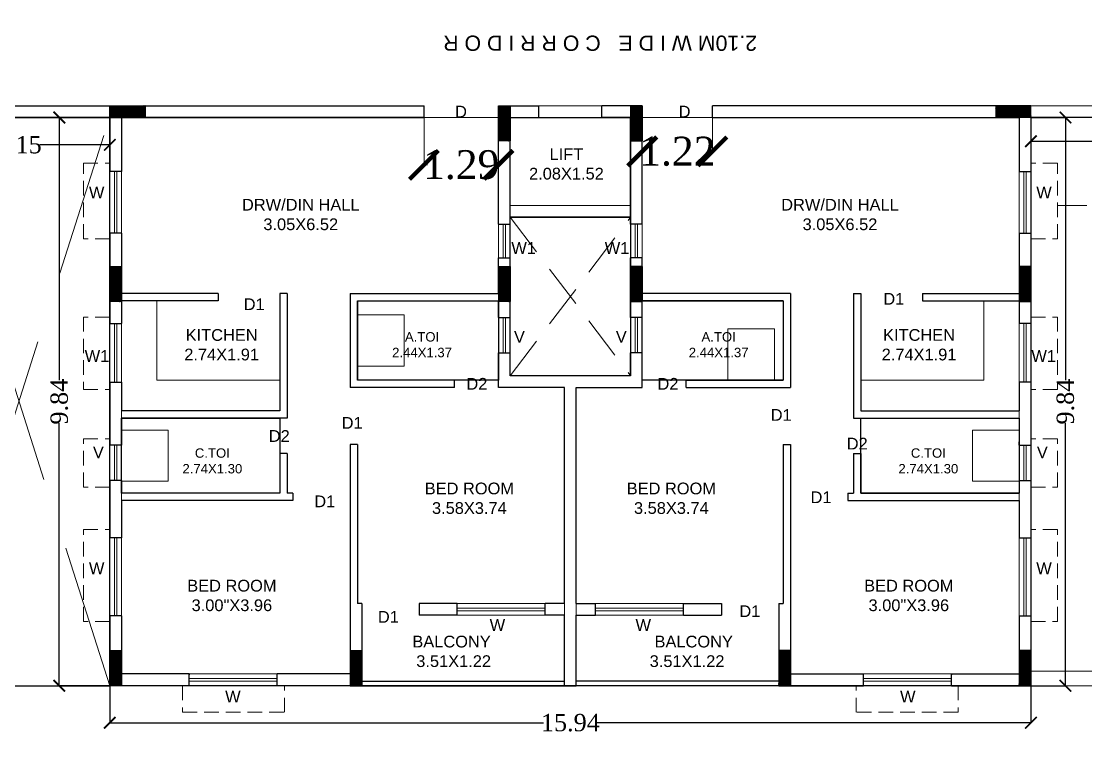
# Model space of a CAD drawing. Header units: metres. Extents: x 0 to 63445, y 32361 to 32804.
# Drawn here: x 63182.83 to 63201.25, y 32585 to 32597.47 of the extents above; entities that cross this region are included whole.
import ezdxf

# ---------------------------------------------------------------- set-up
doc = ezdxf.new("R2010")
doc.units = ezdxf.units.M
doc.header["$MEASUREMENT"] = 0
doc.header["$PDMODE"] = 34
doc.header["$PDSIZE"] = -10
for name, pattern in [('CONTINULUS', [0]), ('DASHED', [0.75, 0.5, -0.25]), ('DASHED2', [0.375, 0.25, -0.125])]:
    doc.linetypes.add(name, pattern=pattern)
doc.layers.get('0').update_dxf_attribs({"lineweight": 25})
doc.layers.add('BLK_1_FLR_5_BATH', color=3, linetype='Continuous', plot=False)
for name, color, linetype, lineweight in [('BLK_1_FLR_5_BLT_UP_AREA', 14, 'DASHED', 9), ('BLK_1_FLR_5_BLT_UP_AREA_DEDUCT', 41, 'DASHED', 9), ('BLK_1_FLR_5_EXIT_WIDTH_DOOR', 7, 'Continuous', 0), ('BLK_1_FLR_5_LIFT_2', 1, 'DASHED', 9), ('BLK_1_FLR_5_UNITFA', 7, 'Continuous', 0), ('BLK_1_FLR_5_WATER_CLOSET', 7, 'Continuous', 0), ('COLUMN', 1, 'Continuous', 30), ('elev', 252, 'Continuous', 20), ('hatch', 251, 'Continuous', 20), ('STEPS', 114, 'Continuous', 20), ('TEXT-2', 65, 'Continuous', 18), ('wall', 7, 'Continuous', 30), ('window', 154, 'Continuous', 9)]:
    doc.layers.add(name, color=color, linetype=linetype, lineweight=lineweight)
doc.layers.add('text', color=65, linetype='Continuous')
doc.styles.add('AutoDCRFont', font='arial.ttf')
doc.styles.get("Standard").update_dxf_attribs({"font": 'arial.ttf', "height": 0.4})
doc.styles.add('TNR', font='times.ttf', dxfattribs={"height": 0.5})
doc.dimstyles.new('ARCHANA', dxfattribs={"dimscale": 0, "dimtxt": 0.5, "dimasz": 0.5, "dimexe": 0, "dimexo": 0, "dimgap": 0, "dimtad": 0, "dimzin": 0, "dimdsep": 46, "dimtxsty": 'TNR', "dimblk": 'ARCHTICK', "dimcen": 0.09, "dimclrd": 36, "dimclre": 36, "dimclrt": 7, "dimadec": 0, "dimazin": 0, "dimtfac": 1, "dimtofl": 0, "dimtmove": 0, "dimatfit": 3, "dimldrblk": 'ARCHTICK', "dimfxl": 1, "dimfrac": 2, "dimtolj": 1, "dimtzin": 0, "dimlwd": -1, "dimlwe": -1, "dimarcsym": 0})

# ---------------------------------------------------------------- blocks, each defined once
blk = doc.blocks.new('A$C7D115503')
at = {"layer": 'COLUMN', "ltscale": 3}
h = blk.add_hatch(dxfattribs=at)
h.set_pattern_fill('ANSI31', color=256, style=0)
h.paths.add_polyline_path([(-14.36, -11.59), (-6.36, -11.59), (-6.36, 12.41), (-14.36, 12.41)])
at = {"layer": 'COLUMN', "ltscale": 0.05}
for p, q in [((-14.36, 12.41), (-6.36, 12.41)), ((-14.36, 12.41), (-14.36, -11.59)), ((-6.36, 12.41), (-6.36, -11.59)), ((-6.36, -11.59), (-14.36, -11.59))]:
    blk.add_line(p, q, dxfattribs=at)
blk = doc.blocks.new('_ArchTick')
at = {"color": 0, "linetype": 'ByBlock', "const_width": 0.15}
blk.add_lwpolyline([(-0.5, -0.5), (0.5, 0.5)], dxfattribs=at)
blk = doc.blocks.new('*D605')
at = {"layer": 'Defpoints', "color": 0, "ltscale": 0.5, "transparency": 16777216}
for p in [(63181.212, 32595.807), (63184.36, 32595.807), (63184.36, 32595.333)]:
    blk.add_point(p, dxfattribs=at)
at = {"layer": 'wall', "color": 36, "ltscale": 0.5, "transparency": 16777216}
for p, q in [((63181.212, 32595.807), (63181.212, 32595.333)), ((63184.36, 32595.807), (63184.36, 32595.333)), ((63181.212, 32595.333), (63182.422, 32595.333)), ((63184.36, 32595.333), (63183.15, 32595.333))]:
    blk.add_line(p, q, dxfattribs=at)
at = {"layer": 'wall', "color": 36, "ltscale": 0.5, "transparency": 16777216, "xscale": 0.2, "yscale": 0.2, "zscale": 0.2, "rotation": 180}
blk.add_blockref('_ArchTick', (63181.212, 32595.333), dxfattribs=at)
at = {"layer": 'wall', "color": 36, "ltscale": 0.5, "transparency": 16777216, "xscale": 0.2, "yscale": 0.2, "zscale": 0.2}
blk.add_blockref('_ArchTick', (63184.36, 32595.333), dxfattribs=at)
at = {"layer": 'wall', "color": 7, "ltscale": 0.5, "transparency": 16777216, "insert": (63182.786, 32595.333), "char_height": 0.5, "attachment_point": 5, "style": 'TNR'}
blk.add_mtext('\\A1;{\\H0.6x;3.15}', dxfattribs=at)
blk = doc.blocks.new('*D606')
at = {"layer": 'Defpoints', "color": 0, "ltscale": 0.5, "transparency": 16777216}
for p in [(63184.36, 32595.807), (63183.487, 32585.968), (63184.36, 32585.968)]:
    blk.add_point(p, dxfattribs=at)
at = {"layer": 'wall', "color": 36, "ltscale": 0.5, "transparency": 16777216}
for p, q in [((63184.36, 32595.807), (63183.487, 32595.807)), ((63183.487, 32595.807), (63183.487, 32591.259)), ((63183.487, 32585.968), (63183.487, 32590.516)), ((63184.36, 32585.968), (63183.487, 32585.968))]:
    blk.add_line(p, q, dxfattribs=at)
at = {"layer": 'wall', "color": 36, "ltscale": 0.5, "transparency": 16777216, "xscale": 0.2, "yscale": 0.2, "zscale": 0.2}
for p, rotation in [((63183.487, 32595.807), 90), ((63183.487, 32585.968), 270)]:
    blk.add_blockref('_ArchTick', p, dxfattribs=dict(at, rotation=rotation))
at = {"layer": 'wall', "color": 7, "ltscale": 0.5, "transparency": 16777216, "insert": (63183.487, 32590.887), "char_height": 0.5, "attachment_point": 5, "rotation": 90, "style": 'TNR'}
blk.add_mtext('\\A1;{\\H0.6x;9.84}', dxfattribs=at)
blk = doc.blocks.new('*D607')
at = {"layer": 'Defpoints', "color": 0, "ltscale": 0.5, "transparency": 16777216}
for p in [(63184.36, 32585.968), (63200.304, 32585.968), (63200.304, 32585.328)]:
    blk.add_point(p, dxfattribs=at)
at = {"layer": 'wall', "color": 36, "ltscale": 0.5, "transparency": 16777216}
for p, q in [((63184.36, 32585.968), (63184.36, 32585.328)), ((63200.304, 32585.968), (63200.304, 32585.328)), ((63184.36, 32585.328), (63191.867, 32585.328)), ((63200.304, 32585.328), (63192.797, 32585.328))]:
    blk.add_line(p, q, dxfattribs=at)
at = {"layer": 'wall', "color": 36, "ltscale": 0.5, "transparency": 16777216, "xscale": 0.2, "yscale": 0.2, "zscale": 0.2, "rotation": 180}
blk.add_blockref('_ArchTick', (63184.36, 32585.328), dxfattribs=at)
at = {"layer": 'wall', "color": 36, "ltscale": 0.5, "transparency": 16777216, "xscale": 0.2, "yscale": 0.2, "zscale": 0.2}
blk.add_blockref('_ArchTick', (63200.304, 32585.328), dxfattribs=at)
at = {"layer": 'wall', "color": 7, "ltscale": 0.5, "transparency": 16777216, "insert": (63192.332, 32585.328), "char_height": 0.5, "attachment_point": 5, "style": 'TNR'}
blk.add_mtext('\\A1;{\\H0.6x;15.94}', dxfattribs=at)
blk = doc.blocks.new('*D608')
at = {"layer": 'Defpoints', "color": 0, "ltscale": 0.5, "transparency": 16777216}
for p in [(63200.304, 32595.807), (63200.902, 32595.807), (63200.304, 32585.969)]:
    blk.add_point(p, dxfattribs=at)
at = {"layer": 'wall', "color": 36, "ltscale": 0.5, "transparency": 16777216}
for p, q in [((63200.304, 32595.807), (63200.902, 32595.807)), ((63200.902, 32595.807), (63200.902, 32591.259)), ((63200.902, 32585.969), (63200.902, 32590.517)), ((63200.304, 32585.969), (63200.902, 32585.969))]:
    blk.add_line(p, q, dxfattribs=at)
at = {"layer": 'wall', "color": 36, "ltscale": 0.5, "transparency": 16777216, "xscale": 0.2, "yscale": 0.2, "zscale": 0.2}
for p, rotation in [((63200.902, 32595.807), 90), ((63200.902, 32585.969), 270)]:
    blk.add_blockref('_ArchTick', p, dxfattribs=dict(at, rotation=rotation))
at = {"layer": 'wall', "color": 7, "ltscale": 0.5, "transparency": 16777216, "insert": (63200.902, 32590.888), "char_height": 0.5, "attachment_point": 5, "rotation": 90, "style": 'TNR'}
blk.add_mtext('\\A1;{\\H0.6x;9.84}', dxfattribs=at)
blk = doc.blocks.new('*D609')
at = {"layer": 'Defpoints', "color": 0, "ltscale": 0.5, "transparency": 16777216}
for p in [(63200.304, 32595.807), (63203.75, 32595.807), (63200.304, 32595.395)]:
    blk.add_point(p, dxfattribs=at)
at = {"layer": 'wall', "color": 36, "ltscale": 0.5, "transparency": 16777216}
for p, q in [((63200.304, 32595.807), (63200.304, 32595.395)), ((63203.75, 32595.807), (63203.75, 32595.395)), ((63200.304, 32595.395), (63201.663, 32595.395)), ((63203.75, 32595.395), (63202.391, 32595.395))]:
    blk.add_line(p, q, dxfattribs=at)
at = {"layer": 'wall', "color": 36, "ltscale": 0.5, "transparency": 16777216, "xscale": 0.2, "yscale": 0.2, "zscale": 0.2, "rotation": 180}
blk.add_blockref('_ArchTick', (63200.304, 32595.395), dxfattribs=at)
at = {"layer": 'wall', "color": 36, "ltscale": 0.5, "transparency": 16777216, "xscale": 0.2, "yscale": 0.2, "zscale": 0.2}
blk.add_blockref('_ArchTick', (63203.75, 32595.395), dxfattribs=at)
at = {"layer": 'wall', "color": 7, "ltscale": 0.5, "transparency": 16777216, "insert": (63202.027, 32595.395), "char_height": 0.5, "attachment_point": 5, "style": 'TNR'}
blk.add_mtext('\\A1;{\\H0.6x;3.45}', dxfattribs=at)
blk = doc.blocks.new('*D958')
at = {"layer": 'BLK_1_FLR_5_EXIT_WIDTH_DOOR', "color": 36, "ltscale": 0.5, "transparency": 16777216}
for p, q in [((63189.799, 32596.01), (63189.799, 32594.986)), ((63191.088, 32596.01), (63191.088, 32594.986)), ((63189.799, 32594.986), (63189.857, 32594.986)), ((63191.088, 32594.986), (63191.03, 32594.986))]:
    blk.add_line(p, q, dxfattribs=at)
at = {"layer": 'Defpoints', "color": 0, "ltscale": 0.5, "transparency": 16777216}
for p in [(63189.799, 32596.01), (63191.088, 32596.01), (63191.088, 32594.986)]:
    blk.add_point(p, dxfattribs=at)
at = {"layer": 'BLK_1_FLR_5_EXIT_WIDTH_DOOR', "color": 36, "ltscale": 0.5, "transparency": 16777216, "xscale": 0.5, "yscale": 0.5, "zscale": 0.5, "rotation": 180}
blk.add_blockref('_ArchTick', (63189.799, 32594.986), dxfattribs=at)
at = {"layer": 'BLK_1_FLR_5_EXIT_WIDTH_DOOR', "color": 36, "ltscale": 0.5, "transparency": 16777216, "xscale": 0.5, "yscale": 0.5, "zscale": 0.5}
blk.add_blockref('_ArchTick', (63191.088, 32594.986), dxfattribs=at)
at = {"layer": 'BLK_1_FLR_5_EXIT_WIDTH_DOOR', "color": 7, "ltscale": 0.5, "transparency": 16777216, "insert": (63190.443, 32594.986), "char_height": 0.5, "attachment_point": 5, "style": 'TNR'}
blk.add_mtext('\\A1;1.29', dxfattribs=at)
blk = doc.blocks.new('*D1030')
at = {"layer": 'BLK_1_FLR_5_EXIT_WIDTH_DOOR', "color": 36, "ltscale": 0.5, "transparency": 16777216}
for p, q in [((63193.577, 32596.01), (63193.577, 32595.219)), ((63194.792, 32596.01), (63194.792, 32595.219)), ((63193.577, 32595.219), (63193.597, 32595.219)), ((63194.792, 32595.219), (63194.772, 32595.219))]:
    blk.add_line(p, q, dxfattribs=at)
at = {"layer": 'Defpoints', "color": 0, "ltscale": 0.5, "transparency": 16777216}
for p in [(63193.577, 32596.01), (63194.792, 32596.01), (63194.792, 32595.219)]:
    blk.add_point(p, dxfattribs=at)
at = {"layer": 'BLK_1_FLR_5_EXIT_WIDTH_DOOR', "color": 36, "ltscale": 0.5, "transparency": 16777216, "xscale": 0.5, "yscale": 0.5, "zscale": 0.5, "rotation": 180}
blk.add_blockref('_ArchTick', (63193.577, 32595.219), dxfattribs=at)
at = {"layer": 'BLK_1_FLR_5_EXIT_WIDTH_DOOR', "color": 36, "ltscale": 0.5, "transparency": 16777216, "xscale": 0.5, "yscale": 0.5, "zscale": 0.5}
blk.add_blockref('_ArchTick', (63194.792, 32595.219), dxfattribs=at)
at = {"layer": 'BLK_1_FLR_5_EXIT_WIDTH_DOOR', "color": 7, "ltscale": 0.5, "transparency": 16777216, "insert": (63194.184, 32595.219), "char_height": 0.5, "attachment_point": 5, "style": 'TNR'}
blk.add_mtext('\\A1;1.22', dxfattribs=at)

msp = doc.modelspace()

# ---------------------------------------------------------------- linework, layer by layer
at = {"layer": 'BLK_1_FLR_5_BATH', "color": 3}
for points in [[(63191.0875, 32591.26), (63188.649, 32591.26), (63188.649, 32592.6317), (63191.0875, 32592.6317)], [(63196.0152, 32591.26), (63193.5767, 32591.26), (63193.5767, 32592.6317), (63196.0152, 32592.6317)], [(63187.3028, 32589.3018), (63184.5633, 32589.3018), (63184.5633, 32590.5984), (63187.3028, 32590.5984)], [(63200.101, 32589.3018), (63197.3615, 32589.3018), (63197.3615, 32590.5984), (63200.101, 32590.5984)]]:
    msp.add_lwpolyline(points, close=True, dxfattribs=at)
at = {"layer": 'BLK_1_FLR_5_BLT_UP_AREA', "color": 14, "linetype": 'CONTINULUS', "ltscale": 0.05}
msp.add_lwpolyline([(63233.1569, 32608.1855), (63170.8973, 32608.1855), (63170.8973, 32606.5767), (63170.2876, 32606.5767), (63170.2876, 32604.7267), (63169.778, 32604.7267), (63169.778, 32604.7267), (63169.778, 32598.2961), (63170.8973, 32598.2961), (63170.8973, 32595.8576), (63169.778, 32595.8576), (63169.778, 32589.4269), (63170.2876, 32589.4269), (63170.2876, 32587.5769), (63170.8973, 32587.5769), (63170.8973, 32585.9681), (63233.1569, 32585.9681)], dxfattribs=at)
at = {"layer": 'BLK_1_FLR_5_BLT_UP_AREA_DEDUCT', "color": 14, "linetype": 'Continuous'}
for points in [[(63184.3601, 32585.9681), (63181.2116, 32585.9681), (63181.2116, 32595.8068), (63184.3601, 32595.8068)], [(63191.2907, 32595.8068), (63193.3736, 32595.8068), (63193.3736, 32594.2827), (63191.2907, 32594.2827)], [(63203.7499, 32585.9681), (63200.3042, 32585.9692), (63200.3042, 32595.8068), (63203.7499, 32595.8068)], [(63193.3736, 32594.0795), (63191.2907, 32594.0795), (63191.2907, 32591.3363), (63193.3736, 32591.3363)]]:
    msp.add_lwpolyline(points, close=True, dxfattribs=at)
at = {"layer": 'BLK_1_FLR_5_LIFT_2', "color": 1, "linetype": 'CONTINULUS', "ltscale": 0.05}
msp.add_lwpolyline([(63193.3736, 32595.8068), (63191.2907, 32595.8068), (63191.2907, 32594.2827), (63193.3736, 32594.2827)], close=True, dxfattribs=at)
at = {"layer": 'BLK_1_FLR_5_UNITFA', "color": 3, "ltscale": 0.5}
for points in [[(63192.2305, 32586.0454), (63192.2305, 32591.133), (63191.0875, 32591.133), (63191.0875, 32595.8068), (63184.5633, 32595.8068), (63184.5633, 32586.1724), (63188.5982, 32586.1724), (63188.5982, 32586.0454), (63192.2305, 32586.0454)], [(63192.4338, 32586.0454), (63192.4338, 32591.133), (63193.5768, 32591.133), (63193.5768, 32595.8068), (63200.101, 32595.8068), (63200.101, 32586.1724), (63196.0661, 32586.1724), (63196.0661, 32586.0454), (63192.4338, 32586.0454)]]:
    msp.add_lwpolyline(points, close=True, dxfattribs=at)
at = {"layer": 'BLK_1_FLR_5_WATER_CLOSET', "color": 3}
for points in [[(63189.4577, 32591.5034), (63188.649, 32591.5034), (63188.649, 32592.3883), (63189.4577, 32592.3883)], [(63195.8683, 32591.26), (63195.0596, 32591.26), (63195.0596, 32592.145), (63195.8683, 32592.145)], [(63185.372, 32589.5076), (63184.5633, 32589.5076), (63184.5633, 32590.3926), (63185.372, 32590.3926)], [(63200.101, 32589.5076), (63199.2923, 32589.5076), (63199.2923, 32590.3926), (63200.101, 32590.3926)]]:
    msp.add_lwpolyline(points, close=True, dxfattribs=at)
at = {"layer": 'elev', "linetype": 'DASHED2', "ltscale": 3}
for p, q in [((63191.2907, 32591.3363), (63193.3736, 32594.0795)), ((63191.2907, 32594.0795), (63193.3736, 32591.3363))]:
    msp.add_line(p, q, dxfattribs=at)
at = {"layer": 'elev', "ltscale": 0.05}
for p, q in [((63185.1729, 32592.6317), (63185.1729, 32591.26)), ((63199.4914, 32592.6317), (63199.4914, 32591.26)), ((63187.3028, 32591.26), (63185.1729, 32591.26)), ((63197.3615, 32591.26), (63199.4914, 32591.26))]:
    msp.add_line(p, q, dxfattribs=at)
at = {"layer": 'hatch'}
for p, q in [((63191.786, 32596.01), (63193.0053, 32596.01)), ((63191.786, 32595.8068), (63193.0053, 32595.8068))]:
    msp.add_line(p, q, dxfattribs=at)
at = {"layer": 'hatch', "linetype": 'DASHED2', "ltscale": 10}
for p, q in [((63181.2116, 32585.9681), (63184.3601, 32595.8068)), ((63184.3601, 32585.9692), (63181.2116, 32595.8068))]:
    msp.add_line(p, q, dxfattribs=at)
at = {"layer": 'STEPS'}
for p, q in [((63203.7499, 32596.01), (63200.3042, 32596.01)), ((63203.7499, 32595.8068), (63200.3042, 32595.8068)), ((63201.2745, 32594.2827), (63200.7614, 32594.2827)), ((63200.3042, 32586.2232), (63203.7499, 32586.2232)), ((63200.3042, 32585.9692), (63203.7499, 32585.9692))]:
    msp.add_line(p, q, dxfattribs=at)
at = {"layer": 'wall'}
for p, q in [((63181.2116, 32596.01), (63189.7994, 32596.01)), ((63191.0875, 32596.01), (63191.786, 32596.01)), ((63191.786, 32595.8068), (63191.786, 32596.01)), ((63193.5768, 32596.01), (63192.8783, 32596.01)), ((63192.8783, 32595.8068), (63192.8783, 32596.01)), ((63181.2116, 32595.8068), (63189.7994, 32595.8068)), ((63191.2907, 32595.8068), (63191.786, 32595.8068)), ((63193.3736, 32595.8068), (63192.8783, 32595.8068)), ((63191.2907, 32594.0795), (63193.3736, 32594.0795)), ((63191.2907, 32594.0795), (63193.3736, 32594.0795)), ((63181.2116, 32585.9681), (63184.3601, 32585.9681))]:
    msp.add_line(p, q, dxfattribs=at)
at = {"layer": 'wall', "ltscale": 0.05}
for p, q in [((63189.7994, 32595.8068), (63189.7994, 32596.01)), ((63191.0875, 32593.9612), (63191.0875, 32596.01)), ((63193.5768, 32593.9612), (63193.5768, 32596.01)), ((63194.7922, 32595.8068), (63194.7922, 32596.01)), ((63184.3601, 32595.8068), (63184.3601, 32594.8688)), ((63184.5633, 32595.8068), (63184.5633, 32594.8688)), ((63189.7994, 32595.8068), (63184.5633, 32595.8068)), ((63191.2907, 32594.0795), (63191.2907, 32595.8068)), ((63193.3736, 32594.0795), (63193.3736, 32595.8068)), ((63194.7922, 32595.8068), (63200.101, 32595.8068)), ((63200.101, 32595.8068), (63200.101, 32594.8688)), ((63200.3042, 32595.8068), (63200.3042, 32594.8688)), ((63191.2907, 32593.9612), (63191.2907, 32594.0795)), ((63193.3736, 32593.9612), (63193.3736, 32594.0795)), ((63184.3601, 32593.8019), (63184.3601, 32592.2382)), ((63184.5633, 32593.8019), (63184.5633, 32592.7587)), ((63200.101, 32593.8019), (63200.101, 32592.7587)), ((63200.3042, 32593.8019), (63200.3042, 32592.2382)), ((63191.0875, 32592.7587), (63191.0875, 32593.3769)), ((63191.2907, 32592.344), (63191.2907, 32593.3769)), ((63193.3736, 32592.344), (63193.3736, 32593.3769)), ((63193.5768, 32592.7587), (63193.5768, 32593.3769)), ((63186.236, 32592.7587), (63184.5633, 32592.7587)), ((63186.236, 32592.7587), (63186.236, 32592.6317)), ((63187.3028, 32592.7587), (63187.3028, 32590.7254)), ((63187.4298, 32592.7587), (63187.3028, 32592.7587)), ((63187.4298, 32592.7587), (63187.4298, 32590.5984)), ((63188.522, 32592.7587), (63188.522, 32591.133)), ((63188.522, 32592.7587), (63191.0875, 32592.7587)), ((63196.1423, 32592.7587), (63193.5768, 32592.7587)), ((63196.1423, 32592.7587), (63196.1423, 32591.133)), ((63197.2345, 32592.7587), (63197.2345, 32590.5984)), ((63197.2345, 32592.7587), (63197.3615, 32592.7587)), ((63197.3615, 32592.7587), (63197.3615, 32590.7254)), ((63198.4283, 32592.7587), (63198.4283, 32592.6317)), ((63198.4283, 32592.7587), (63200.101, 32592.7587)), ((63184.5633, 32592.6317), (63184.5633, 32592.2382)), ((63186.236, 32592.6317), (63184.5633, 32592.6317)), ((63188.649, 32592.6317), (63188.649, 32591.26)), ((63188.649, 32592.6317), (63191.0875, 32592.6317)), ((63191.0875, 32592.344), (63191.0875, 32592.6317)), ((63196.0153, 32592.6317), (63193.5768, 32592.6317)), ((63193.5768, 32592.344), (63193.5768, 32592.6317)), ((63196.0153, 32592.6317), (63196.0153, 32591.26)), ((63198.4283, 32592.6317), (63200.101, 32592.6317)), ((63200.101, 32592.6317), (63200.101, 32592.2382)), ((63191.0875, 32591.133), (63191.0875, 32591.7343)), ((63191.2907, 32591.3363), (63191.2907, 32591.7343)), ((63193.3736, 32591.3363), (63193.3736, 32591.7343)), ((63193.5768, 32591.133), (63193.5768, 32591.7343)), ((63184.3601, 32591.2222), (63184.3601, 32590.1334)), ((63184.5633, 32591.2222), (63184.5633, 32590.7254)), ((63190.3255, 32591.26), (63188.649, 32591.26)), ((63190.3255, 32591.133), (63190.3255, 32591.26)), ((63193.3736, 32591.3363), (63191.2907, 32591.3363)), ((63194.3388, 32591.26), (63196.0153, 32591.26)), ((63194.3388, 32591.133), (63194.3388, 32591.26)), ((63200.101, 32591.2222), (63200.101, 32590.7254)), ((63200.3042, 32591.2222), (63200.3042, 32590.1334)), ((63190.3255, 32591.133), (63188.522, 32591.133)), ((63192.2305, 32591.133), (63191.0875, 32591.133)), ((63192.2305, 32587.3916), (63192.2305, 32591.133)), ((63192.2305, 32587.3916), (63192.2305, 32591.133)), ((63192.4338, 32591.133), (63193.5768, 32591.133)), ((63192.4338, 32587.3916), (63192.4338, 32591.133)), ((63192.4338, 32587.3916), (63192.4338, 32591.133)), ((63194.3388, 32591.133), (63196.1423, 32591.133)), ((63187.3028, 32590.7254), (63184.5633, 32590.7254)), ((63197.3615, 32590.7254), (63200.101, 32590.7254)), ((63184.5633, 32590.5984), (63184.5633, 32590.1334)), ((63187.4298, 32590.5984), (63184.5633, 32590.5984)), ((63197.2345, 32590.5984), (63200.101, 32590.5984)), ((63200.101, 32590.5984), (63200.101, 32590.1334)), ((63188.649, 32590.1424), (63188.522, 32590.1424)), ((63188.649, 32590.1424), (63188.522, 32590.1424)), ((63188.522, 32590.1424), (63188.522, 32586.5788)), ((63188.649, 32590.1424), (63188.649, 32587.3916)), ((63196.0153, 32590.1424), (63196.1423, 32590.1424)), ((63196.0153, 32590.1424), (63196.1423, 32590.1424)), ((63196.0153, 32590.1424), (63196.0153, 32587.3916)), ((63196.1423, 32590.1424), (63196.1423, 32586.5788)), ((63187.4298, 32589.9888), (63187.3028, 32589.9888)), ((63187.3028, 32589.9888), (63187.3028, 32589.3018)), ((63187.4298, 32589.9888), (63187.4298, 32589.3018)), ((63197.2345, 32589.9888), (63197.3615, 32589.9888)), ((63197.2345, 32589.9888), (63197.2345, 32589.3018)), ((63197.3615, 32589.9888), (63197.3615, 32589.3018)), ((63184.3601, 32589.5237), (63184.3601, 32588.5303)), ((63184.5633, 32589.5237), (63184.5633, 32589.3018)), ((63200.101, 32589.5237), (63200.101, 32589.3018)), ((63200.3042, 32589.5237), (63200.3042, 32588.5303)), ((63187.3028, 32589.3018), (63184.5633, 32589.3018)), ((63187.3028, 32589.3018), (63184.5633, 32589.3018)), ((63184.5633, 32589.1748), (63184.5633, 32588.5303)), ((63187.4298, 32589.1748), (63184.5633, 32589.1748)), ((63187.5314, 32589.1748), (63184.5633, 32589.1748)), ((63187.5314, 32589.3018), (63187.4298, 32589.3018)), ((63187.5314, 32589.3018), (63187.5314, 32589.1748)), ((63197.1329, 32589.3018), (63197.2345, 32589.3018)), ((63197.1329, 32589.3018), (63197.1329, 32589.1748)), ((63197.1329, 32589.1748), (63200.101, 32589.1748)), ((63197.2345, 32589.1748), (63200.101, 32589.1748)), ((63197.3615, 32589.3018), (63200.101, 32589.3018)), ((63197.3615, 32589.3018), (63200.101, 32589.3018)), ((63200.101, 32589.1748), (63200.101, 32588.5303)), ((63188.7252, 32587.3916), (63188.649, 32587.3916)), ((63188.7252, 32587.3916), (63188.7252, 32586.5788)), ((63190.3718, 32587.3916), (63189.7159, 32587.3916)), ((63189.7159, 32587.3916), (63189.7159, 32587.1884)), ((63192.2305, 32587.3916), (63191.8958, 32587.3916)), ((63192.4338, 32587.3916), (63192.7685, 32587.3916)), ((63194.2925, 32587.3916), (63194.9484, 32587.3916)), ((63194.9484, 32587.3916), (63194.9484, 32587.1884)), ((63195.9391, 32587.3916), (63196.0153, 32587.3916)), ((63195.9391, 32587.3916), (63195.9391, 32586.5788)), ((63184.3601, 32587.1766), (63184.3601, 32585.9692)), ((63184.5633, 32587.1766), (63184.5633, 32586.1724)), ((63190.3718, 32587.1884), (63189.7159, 32587.1884)), ((63192.2305, 32587.1884), (63191.8958, 32587.1884)), ((63192.2305, 32585.9692), (63192.2305, 32587.1884)), ((63192.2305, 32585.9692), (63192.2305, 32587.1884)), ((63192.4338, 32587.1884), (63192.7685, 32587.1884)), ((63192.4338, 32585.9692), (63192.4338, 32587.1884)), ((63192.4338, 32585.9692), (63192.4338, 32587.1884)), ((63194.2925, 32587.1884), (63194.9484, 32587.1884)), ((63200.101, 32587.1766), (63200.101, 32586.1724)), ((63200.3042, 32587.1766), (63200.3042, 32585.9692)), ((63188.522, 32586.5788), (63188.522, 32585.9692)), ((63188.5982, 32586.5788), (63188.5982, 32586.0454)), ((63196.0661, 32586.5788), (63196.0661, 32586.0454)), ((63196.1423, 32586.5788), (63196.1423, 32585.9692)), ((63185.7358, 32586.1724), (63184.5633, 32586.1724)), ((63185.7358, 32586.1724), (63185.7358, 32586.1597)), ((63188.522, 32586.1724), (63187.2598, 32586.1724)), ((63188.5982, 32586.0454), (63192.2305, 32586.0454)), ((63196.0661, 32586.0454), (63192.4338, 32586.0454)), ((63196.1423, 32586.1724), (63197.4045, 32586.1724)), ((63198.9285, 32586.1724), (63200.101, 32586.1724)), ((63198.9285, 32586.1724), (63198.9285, 32586.1597)), ((63185.7358, 32585.9692), (63184.3601, 32585.9692)), ((63188.522, 32585.9692), (63187.2598, 32585.9692)), ((63188.522, 32585.9692), (63192.2305, 32585.9692)), ((63192.2305, 32585.9692), (63192.4338, 32585.9692)), ((63192.4338, 32585.9692), (63192.2305, 32585.9692)), ((63192.4338, 32585.9692), (63192.2305, 32585.9692)), ((63192.2305, 32585.9692), (63192.4338, 32585.9692)), ((63196.1423, 32585.9692), (63192.4338, 32585.9692)), ((63196.1423, 32585.9692), (63197.4045, 32585.9692)), ((63198.9285, 32585.9692), (63200.3042, 32585.9692))]:
    msp.add_line(p, q, dxfattribs=at)
at = {"layer": 'wall', "ltscale": 0.5}
msp.add_line((63199.6946, 32596.01), (63194.7922, 32596.01), dxfattribs=at)
at = {"layer": 'wall', "ltscale": 3}
for p, q in [((63184.5633, 32594.8688), (63184.3601, 32594.8688)), ((63200.101, 32594.8688), (63200.3042, 32594.8688)), ((63191.0875, 32593.9612), (63191.2907, 32593.9612)), ((63193.5768, 32593.9612), (63193.3736, 32593.9612)), ((63184.5633, 32593.8019), (63184.3601, 32593.8019)), ((63200.101, 32593.8019), (63200.3042, 32593.8019)), ((63191.0875, 32593.3769), (63191.2907, 32593.3769)), ((63193.5768, 32593.3769), (63193.3736, 32593.3769)), ((63191.0875, 32592.344), (63191.2907, 32592.344)), ((63193.5768, 32592.344), (63193.3736, 32592.344)), ((63184.3601, 32592.2382), (63184.5633, 32592.2382)), ((63200.3042, 32592.2382), (63200.101, 32592.2382)), ((63191.0875, 32591.7343), (63191.2907, 32591.7343)), ((63193.5768, 32591.7343), (63193.3736, 32591.7343)), ((63184.3601, 32591.2222), (63184.5633, 32591.2222)), ((63200.3042, 32591.2222), (63200.101, 32591.2222)), ((63184.5633, 32590.1334), (63184.3601, 32590.1334)), ((63200.101, 32590.1334), (63200.3042, 32590.1334)), ((63184.5633, 32589.5237), (63184.3601, 32589.5237)), ((63200.101, 32589.5237), (63200.3042, 32589.5237)), ((63184.5633, 32588.5303), (63184.3601, 32588.5303)), ((63200.101, 32588.5303), (63200.3042, 32588.5303)), ((63190.3718, 32587.1884), (63190.3718, 32587.3916)), ((63191.8958, 32587.1884), (63191.8958, 32587.3916)), ((63192.7685, 32587.1884), (63192.7685, 32587.3916)), ((63194.2925, 32587.1884), (63194.2925, 32587.3916)), ((63184.5633, 32587.1766), (63184.3601, 32587.1766)), ((63200.101, 32587.1766), (63200.3042, 32587.1766)), ((63185.7358, 32585.9692), (63185.7358, 32586.1724)), ((63187.2598, 32585.9692), (63187.2598, 32586.1724)), ((63197.4045, 32585.9692), (63197.4045, 32586.1724)), ((63198.9285, 32585.9692), (63198.9285, 32586.1724))]:
    msp.add_line(p, q, dxfattribs=at)
at = {"layer": 'wall', "ltscale": 0.1}
for p, q in [((63191.0875, 32592.344), (63191.0875, 32592.4017)), ((63193.5768, 32592.344), (63193.5768, 32592.4017)), ((63184.5633, 32590.1334), (63184.5633, 32590.1911)), ((63200.101, 32590.1334), (63200.101, 32590.1911))]:
    msp.add_line(p, q, dxfattribs=at)
at = {"layer": 'wall', "ltscale": 0.5}
msp.add_lwpolyline([(63203.7499, 32595.8068), (63200.3042, 32595.8068), (63200.3042, 32585.9681), (63184.3601, 32585.9681), (63184.3601, 32595.8068), (63181.2116, 32595.8068)], dxfattribs=at)
for points in [[(63191.2907, 32595.8068), (63193.3736, 32595.8068), (63193.3736, 32594.0795), (63191.2907, 32594.0795)], [(63191.2907, 32594.0795), (63193.3736, 32594.0795), (63193.3736, 32591.3363), (63191.2907, 32591.3363)]]:
    msp.add_lwpolyline(points, close=True, dxfattribs=at)
at = {"layer": 'window'}
for p, q in [((63184.3601, 32594.8635), (63184.3601, 32593.8028)), ((63184.4401, 32594.8635), (63184.4401, 32593.8028)), ((63184.4834, 32594.8635), (63184.4834, 32593.8028)), ((63184.5633, 32594.8688), (63184.5633, 32593.8019)), ((63200.101, 32594.8688), (63200.101, 32593.8019)), ((63200.1809, 32594.8635), (63200.1809, 32593.8028)), ((63200.2242, 32594.8635), (63200.2243, 32593.8028)), ((63200.3042, 32594.8635), (63200.3042, 32593.8028)), ((63191.0875, 32593.9612), (63191.0875, 32593.3779)), ((63191.1675, 32593.9559), (63191.1675, 32593.3779)), ((63191.2108, 32593.9559), (63191.2108, 32593.3779)), ((63191.2907, 32593.9559), (63191.2907, 32593.3779)), ((63193.3736, 32593.9559), (63193.3736, 32593.3779)), ((63193.4535, 32593.9559), (63193.4535, 32593.3779)), ((63193.4968, 32593.9559), (63193.4968, 32593.3779)), ((63193.5768, 32593.9612), (63193.5768, 32593.3779)), ((63191.0875, 32592.344), (63191.0875, 32592.3439)), ((63191.0875, 32592.344), (63191.0875, 32591.7353)), ((63191.1675, 32592.344), (63191.1675, 32591.7353)), ((63191.2108, 32592.344), (63191.2108, 32591.7353)), ((63191.2907, 32592.344), (63191.2907, 32591.7353)), ((63193.3736, 32592.344), (63193.3736, 32591.7353)), ((63193.4535, 32592.344), (63193.4535, 32591.7353)), ((63193.4968, 32592.344), (63193.4968, 32591.7353)), ((63193.5768, 32592.344), (63193.5768, 32592.3439)), ((63193.5768, 32592.344), (63193.5768, 32591.7353)), ((63184.3601, 32591.2222), (63184.3601, 32592.2382)), ((63184.4401, 32591.2222), (63184.4401, 32592.2382)), ((63184.4834, 32591.2222), (63184.4834, 32592.2382)), ((63184.5633, 32591.2222), (63184.5633, 32592.2382)), ((63200.101, 32591.2222), (63200.101, 32592.2382)), ((63200.1809, 32591.2222), (63200.1809, 32592.2382)), ((63200.2242, 32591.2222), (63200.2242, 32592.2382)), ((63200.3042, 32591.2222), (63200.3042, 32592.2382)), ((63191.0875, 32591.7353), (63191.0875, 32591.7343)), ((63191.1675, 32591.7353), (63191.1675, 32591.7343)), ((63191.2108, 32591.7353), (63191.2108, 32591.7343)), ((63191.2907, 32591.7353), (63191.2907, 32591.7343)), ((63193.3736, 32591.7353), (63193.3736, 32591.7343)), ((63193.4535, 32591.7353), (63193.4535, 32591.7343)), ((63193.4968, 32591.7353), (63193.4968, 32591.7343)), ((63193.5768, 32591.7353), (63193.5768, 32591.7343)), ((63184.3601, 32590.1334), (63184.3602, 32589.5237)), ((63184.44, 32590.1334), (63184.4401, 32589.5237)), ((63184.4833, 32590.1334), (63184.4834, 32589.5237)), ((63184.5633, 32590.1334), (63184.5634, 32589.5237)), ((63200.101, 32590.1334), (63200.1009, 32589.5237)), ((63200.181, 32590.1334), (63200.1809, 32589.5237)), ((63200.2243, 32590.1334), (63200.2243, 32589.5237)), ((63200.3042, 32590.1334), (63200.3041, 32589.5237)), ((63184.3601, 32589.5247), (63184.3601, 32589.5237)), ((63184.44, 32589.5247), (63184.44, 32589.5237)), ((63184.4833, 32589.5247), (63184.4833, 32589.5237)), ((63184.5633, 32589.5247), (63184.5633, 32589.5237)), ((63200.101, 32589.5247), (63200.101, 32589.5237)), ((63200.181, 32589.5247), (63200.181, 32589.5237)), ((63200.2243, 32589.5247), (63200.2243, 32589.5237)), ((63200.3042, 32589.5247), (63200.3042, 32589.5237)), ((63184.3601, 32588.5303), (63184.3601, 32587.1766)), ((63184.4401, 32588.5303), (63184.4401, 32587.1766)), ((63184.4834, 32588.5303), (63184.4834, 32587.1766)), ((63184.5633, 32588.5303), (63184.5633, 32587.1766)), ((63200.101, 32588.5303), (63200.101, 32587.1766)), ((63200.1809, 32588.5303), (63200.1809, 32587.1766)), ((63200.2243, 32588.5303), (63200.2243, 32587.1766)), ((63200.3042, 32588.5303), (63200.3042, 32587.1766)), ((63191.8958, 32587.3916), (63190.3727, 32587.3916)), ((63191.8958, 32587.3117), (63190.3727, 32587.3117)), ((63192.7685, 32587.3916), (63194.2916, 32587.3916)), ((63192.7685, 32587.3117), (63194.2916, 32587.3117)), ((63191.8958, 32587.1884), (63190.3718, 32587.1884)), ((63191.8958, 32587.2684), (63190.3727, 32587.2684)), ((63192.7685, 32587.2684), (63194.2916, 32587.2684)), ((63192.7685, 32587.1884), (63194.2925, 32587.1884)), ((63187.2598, 32586.1724), (63185.7367, 32586.1724)), ((63187.2598, 32586.0924), (63185.7367, 32586.0924)), ((63187.2598, 32586.0491), (63185.7367, 32586.0491)), ((63197.4045, 32586.1724), (63198.9276, 32586.1724)), ((63197.4045, 32586.0924), (63198.9276, 32586.0924)), ((63197.4045, 32586.0491), (63198.9276, 32586.0491)), ((63187.2598, 32585.9692), (63185.7367, 32585.9692)), ((63197.4045, 32585.9692), (63198.9276, 32585.9692))]:
    msp.add_line(p, q, dxfattribs=at)
at = {"layer": 'window', "color": 8, "linetype": 'DASHED2'}
for points in [[(63184.3601, 32593.7082), (63183.9029, 32593.7082), (63183.9029, 32595.0131), (63184.3601, 32595.0131)], [(63200.3042, 32593.7082), (63200.7614, 32593.7082), (63200.7614, 32595.0131), (63200.3042, 32595.0131)], [(63184.3601, 32592.3525), (63183.9029, 32592.3525), (63183.9029, 32591.0983), (63184.3601, 32591.0983)], [(63200.3042, 32592.3525), (63200.7614, 32592.3525), (63200.7614, 32591.0983), (63200.3042, 32591.0983)], [(63184.3601, 32589.4086), (63183.9029, 32589.4086), (63183.9029, 32590.2426), (63184.3601, 32590.2426)], [(63200.3042, 32589.4086), (63200.7614, 32589.4086), (63200.7614, 32590.2426), (63200.3042, 32590.2426)], [(63184.3601, 32587.0829), (63183.9029, 32587.0829), (63183.9029, 32588.6746), (63184.3601, 32588.6746)], [(63200.3042, 32587.0829), (63200.7614, 32587.0829), (63200.7614, 32588.6746), (63200.3042, 32588.6746)], [(63185.6215, 32585.9692), (63185.6215, 32585.512), (63187.3837, 32585.512), (63187.3837, 32585.9692)], [(63199.0428, 32585.9692), (63199.0428, 32585.512), (63197.2806, 32585.512), (63197.2806, 32585.9692)]]:
    msp.add_lwpolyline(points, dxfattribs=at)

# ---------------------------------------------------------------- block references
at = {"layer": 'COLUMN', "ltscale": 0.05, "yscale": 0.025400733691282, "zscale": 0.025400733691282}
for p, xscale, rotation in [((63184.6755, 32596.1716), 0.025400733691282, 90), ((63199.9888, 32596.1716), -0.025400733691282, 270)]:
    msp.add_blockref('A$C7D115503', p, dxfattribs=dict(at, xscale=xscale, rotation=rotation))
for p, xscale in [((63191.4523, 32595.6946), 0.025400733691282), ((63193.212, 32595.6946), -0.025400733691282), ((63184.7249, 32592.9133), 0.025400733691282), ((63191.4523, 32592.9133), 0.025400733691282), ((63193.212, 32592.9133), -0.025400733691282), ((63199.9394, 32592.9133), -0.025400733691282), ((63184.7249, 32586.2635), 0.025400733691282), ((63188.8869, 32586.2635), 0.025400733691282), ((63195.7774, 32586.2635), -0.025400733691282), ((63199.9394, 32586.2635), -0.025400733691282)]:
    msp.add_blockref('A$C7D115503', p, dxfattribs=dict(at, xscale=xscale))

# ---------------------------------------------------------------- texts
at = {"layer": 'text', "insert": (63189.397, 32597.229), "char_height": 0.264168, "width": 6.900896, "attachment_point": 9, "rotation": 180}
msp.add_mtext('\\pxqc;2.10M W I D E   C O R R I D O R', dxfattribs=at)
at = {"layer": 'text'}
for s, insert, char_height, width, attachment_point in [('\\pxqc;D', (63187.5057, 32596.01), 0.20321, 5.867919, 1), ('\\pxqc;D', (63191.3754, 32596.01), 0.20321, 5.867919, 1), ('\\pxqc;LIFT\\P2.08X1.52', (63189.4954, 32594.7299), 0.20321, 5.537709, 7), ('\\pxqc;DRW/DIN HALL\\P3.05X6.52', (63184.8713, 32593.8535), 0.203206, 5.588511, 7), ('\\pxqc;DRW/DIN HALL\\P3.05X6.52', (63199.793, 32593.8535), 0.203206, 5.588511, 9), ('\\pxqc;D1', (63183.9262, 32592.6751), 0.20321, 5.867919, 1), ('\\pxqc;D1', (63194.9969, 32592.7689), 0.20321, 5.867919, 1), ('\\pxqc;KITCHEN\\P2.74X1.91', (63183.5024, 32591.5985), 0.203206, 5.588511, 7), ('\\pxqc;A.TOI\\P2.44X1.37', (63187.5325, 32591.6545), 0.162565, 4.465728, 7), ('\\pxqc;A.TOI\\P2.44X1.37', (63197.1318, 32591.6545), 0.162565, 4.465728, 9), ('\\pxqc;KITCHEN\\P2.74X1.91', (63201.1619, 32591.5985), 0.203206, 5.588511, 9), ('\\pxqc;D2', (63187.78, 32591.2975), 0.20321, 5.867919, 1), ('\\pxqc;D2', (63191.0875, 32591.2975), 0.20321, 5.867919, 1), ('\\pxqc;D1', (63185.6215, 32590.6216), 0.20321, 5.867919, 1), ('\\pxqc;D1', (63193.048, 32590.7588), 0.20321, 5.867919, 1), ('\\pxqc;D2', (63184.3601, 32590.3942), 0.20321, 5.867919, 1), ('\\pxqc;D2', (63194.3632, 32590.262), 0.20321, 5.867919, 1), ('\\pxqc;C.TOI\\P2.74X1.30', (63183.9029, 32589.6427), 0.162565, 4.465728, 7), ('\\pxqc;C.TOI\\P2.74X1.30', (63200.7614, 32589.6427), 0.162565, 4.465728, 9), ('\\pxqc;BED ROOM\\P3.58X3.74', (63187.7899, 32588.9409), 0.203206, 5.588511, 7), ('\\pxqc;BED ROOM\\P3.58X3.74', (63196.8744, 32588.9409), 0.203206, 5.588511, 9), ('\\pxqc;D1', (63193.7371, 32589.3329), 0.20321, 5.867919, 1), ('\\pxqc;D1', (63185.1477, 32589.2625), 0.20321, 5.867919, 1), ('\\pxqc;BED ROOM\\P3.00"X3.96', (63183.6796, 32587.2579), 0.203206, 5.588511, 7), ('\\pxqc;BED ROOM\\P3.00"X3.96', (63200.9847, 32587.2579), 0.203206, 5.588511, 9), ('\\pxqc;D1', (63192.5054, 32587.3607), 0.20321, 5.867919, 1), ('\\pxqc;D1', (63186.2483, 32587.2622), 0.20321, 5.867919, 1), ('\\pxqc; BALCONY\\P\\pq*;3.51X1.22', (63190.9592, 32586.2901), 0.203206, 1.445887, 9), ('\\pxqc; BALCONY\\P\\pq*;3.51X1.22', (63193.7051, 32586.2901), 0.203206, 1.445887, 7)]:
    msp.add_mtext(s, dxfattribs=dict(at, insert=insert, char_height=char_height, width=width, attachment_point=attachment_point))
at = {"layer": 'TEXT-2', "width": 0.183842, "style": 'AutoDCRFont'}
for s, insert, char_height, attachment_point in [('W', (63184.2675, 32594.4083), 0.2032, 9), ('W', (63200.3968, 32594.4083), 0.2032, 7), ('W1', (63191.7366, 32593.4456), 0.20321, 9), ('W1', (63192.9277, 32593.4456), 0.20321, 7), ('V', (63191.545, 32591.9087), 0.2032, 9), ('V', (63193.1193, 32591.9087), 0.2032, 7), ('W1', (63184.352, 32591.5759), 0.20321, 9), ('W1', (63200.3123, 32591.5759), 0.20321, 7), ('V', (63184.2576, 32589.9074), 0.2032, 9), ('V', (63200.4067, 32589.9074), 0.2032, 7), ('W', (63184.2675, 32587.9002), 0.2032, 9), ('W', (63200.3968, 32587.9002), 0.2032, 7), ('W', (63191.2039, 32586.9182), 0.2032, 9), ('W', (63193.4604, 32586.9182), 0.2032, 7), ('W', (63186.6253, 32585.6794), 0.2032, 9), ('W', (63198.039, 32585.6794), 0.2032, 7)]:
    msp.add_mtext(s, dxfattribs=dict(at, insert=insert, char_height=char_height, attachment_point=attachment_point))

# ---------------------------------------------------------------- dimensions: what is measured, and where the dimension line sits
at = {"layer": 'BLK_1_FLR_5_EXIT_WIDTH_DOOR', "color": 1, "ltscale": 0.5}
for base, p1, p2, picture, middle in [((63191.0875, 32594.9856), (63189.7994, 32596.01), (63191.0875, 32596.01), '*D958', (63190.4435, 32594.9856)), ((63194.7922, 32595.219), (63193.5768, 32596.01), (63194.7922, 32596.01), '*D1030', (63194.1845, 32595.219))]:
    dim = msp.add_linear_dim(base=base, p1=p1, p2=p2, dimstyle='ARCHANA', override={"dimscale": 1, "dimfxl": 6, "dimarcsym": 1}, dxfattribs=at)
    dim.commit()
    dim.dimension.update_dxf_attribs({"geometry": picture, "text_midpoint": middle})
at = {"layer": 'wall', "ltscale": 0.5}
for base, p1, p2, picture, middle in [((63184.3601, 32595.3326), (63181.2116, 32595.8068), (63184.3601, 32595.8068), '*D605', (63182.7858, 32595.3326)), ((63200.3042, 32595.3955), (63203.7499, 32595.8068), (63200.3042, 32595.8068), '*D609', (63202.0271, 32595.3955)), ((63200.3042, 32585.3277), (63184.3601, 32585.9681), (63200.3042, 32585.9681), '*D607', (63192.3322, 32585.3277))]:
    dim = msp.add_linear_dim(base=base, p1=p1, p2=p2, text='{\\H0.6x;<>}', dimstyle='ARCHANA', override={"dimscale": 1, "dimtxt": 0.3, "dimasz": 0.2, "dimfxl": 6, "dimarcsym": 1}, dxfattribs=at)
    dim.commit()
    dim.dimension.update_dxf_attribs({"geometry": picture, "text_midpoint": middle})
for base, p1, p2, picture, middle in [((63183.4875, 32585.9681), (63184.3601, 32595.8068), (63184.3601, 32585.9681), '*D606', (63183.4875, 32590.8874)), ((63200.9019, 32595.8068), (63200.3042, 32585.9692), (63200.3042, 32595.8068), '*D608', (63200.9019, 32590.888))]:
    dim = msp.add_linear_dim(base=base, p1=p1, p2=p2, angle=270, text='{\\H0.6x;<>}', dimstyle='ARCHANA', override={"dimscale": 1, "dimtxt": 0.3, "dimasz": 0.2, "dimfxl": 6, "dimarcsym": 1}, dxfattribs=at)
    dim.commit()
    dim.dimension.update_dxf_attribs({"geometry": picture, "text_midpoint": middle})

doc.saveas('drawing.dxf')
